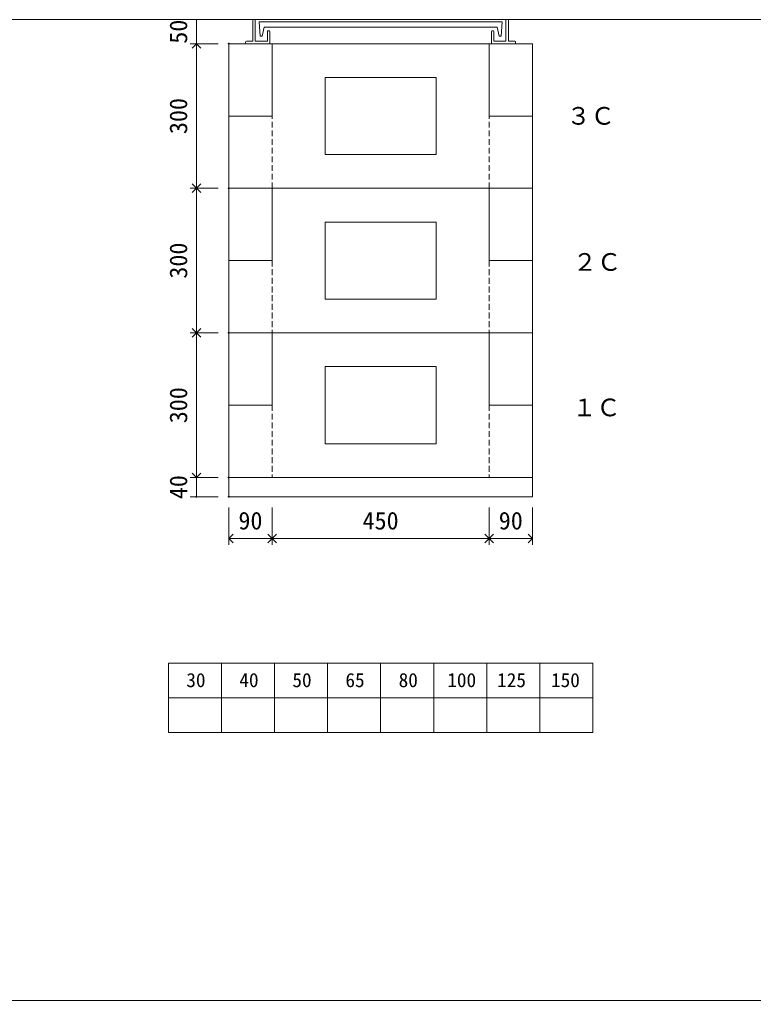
# Model space of a CAD drawing. Units: millimetres, scale not verified. Extents: x -4890 to 18490, y -2292 to 2292.
# Drawn here: x 1846 to 3368, y -1984 to 52 of the extents above; entities that cross this region are included whole.
import ezdxf
from ezdxf.enums import TextEntityAlignment as Align

# ---------------------------------------------------------------- set-up
doc = ezdxf.new("R2010")
doc.units = ezdxf.units.MM
doc.header["$LTSCALE"] = 10
doc.header["$PDMODE"] = 32
doc.header["$PDSIZE"] = 2
for name, pattern in [('DASHED1', [1.8, 1.2, -0.6]), ('USER2', [50.8, 31.75, -6.35, 6.35, -6.35]), ('USER5', [3.185, 0.01, -3.175])]:
    doc.linetypes.add(name, pattern=pattern)
for name, color, linetype, lineweight in [('0-1_Defpoints', 7, 'USER2', 5), ('0-2_waku', 7, 'Continuous', 18), ('0-3_gaikei', 7, 'Continuous', 18), ('0-4_kakure', 7, 'USER5', 18), ('0-5_sunpou', 7, 'Continuous', 5), ('0-9_uchigawa', 6, 'Continuous', 18), ('0-B_futa', 3, 'Continuous', 18), ('0-C_GL', 4, 'Continuous', 18), ('0-E_文字１', 150, 'USER2', 18)]:
    doc.layers.add(name, color=color, linetype=linetype, lineweight=lineweight)
doc.styles.add('ＭＳ ゴシック', font='')
doc.styles.get('ＭＳ ゴシック').set_extended_font_data('MS Gothic')

# ---------------------------------------------------------------- blocks, each defined once
blk = doc.blocks.new('_Open90')
at = {"layer": '0-5_sunpou'}
blk.add_line((0, 0), (-1, 0), dxfattribs=at)
blk.add_lwpolyline([(-0.5, 0.5), (0, 0), (-0.5, -0.5)], dxfattribs=at)
blk = doc.blocks.new('D59')
at = {"layer": '0-1_Defpoints'}
for p in [(3727.32, 1914.36), (3660.08, 1614.36), (3727.32, 1614.36)]:
    blk.add_point(p, dxfattribs=at)
at = {"layer": '0-5_sunpou'}
for p, q in [((3705.32, 1914.36), (3647.08, 1914.36)), ((3660.08, 1896.36), (3660.08, 1632.36)), ((3705.32, 1614.36), (3647.08, 1614.36))]:
    blk.add_line(p, q, dxfattribs=at)
at = {"layer": '0-5_sunpou', "xscale": 18, "yscale": 18}
for p, rotation in [((3660.08, 1914.36), 90), ((3660.08, 1614.36), 270)]:
    blk.add_blockref('_Open90', p, dxfattribs=dict(at, rotation=rotation))
at = {"layer": '0-5_sunpou', "style": 'ＭＳ ゴシック'}
blk.add_text('300', height=36.66, rotation=90, dxfattribs=at).set_placement((3652.08, 1726.86), align=Align.BOTTOM_LEFT)
blk = doc.blocks.new('D44')
at = {"layer": '0-1_Defpoints'}
for p in [(3727.32, 2214.36), (3660.08, 1914.36), (3727.32, 1914.36)]:
    blk.add_point(p, dxfattribs=at)
at = {"layer": '0-5_sunpou'}
for p, q in [((3705.32, 2214.36), (3647.08, 2214.36)), ((3660.08, 2196.36), (3660.08, 1932.36)), ((3705.32, 1914.36), (3647.08, 1914.36))]:
    blk.add_line(p, q, dxfattribs=at)
at = {"layer": '0-5_sunpou', "xscale": 18, "yscale": 18}
for p, rotation in [((3660.08, 2214.36), 90), ((3660.08, 1914.36), 270)]:
    blk.add_blockref('_Open90', p, dxfattribs=dict(at, rotation=rotation))
at = {"layer": '0-5_sunpou', "style": 'ＭＳ ゴシック'}
blk.add_text('300', height=36.66, rotation=90, dxfattribs=at).set_placement((3652.08, 2026.86), align=Align.BOTTOM_LEFT)
blk = doc.blocks.new('D54')
at = {"layer": '0-1_Defpoints'}
for p in [(3727.32, 1614.36), (3660.08, 1314.36), (3727.32, 1314.36)]:
    blk.add_point(p, dxfattribs=at)
at = {"layer": '0-5_sunpou'}
for p, q in [((3705.32, 1614.36), (3647.08, 1614.36)), ((3660.08, 1596.36), (3660.08, 1332.36)), ((3705.32, 1314.36), (3647.08, 1314.36))]:
    blk.add_line(p, q, dxfattribs=at)
at = {"layer": '0-5_sunpou', "xscale": 18, "yscale": 18}
for p, rotation in [((3660.08, 1614.36), 90), ((3660.08, 1314.36), 270)]:
    blk.add_blockref('_Open90', p, dxfattribs=dict(at, rotation=rotation))
at = {"layer": '0-5_sunpou', "style": 'ＭＳ ゴシック'}
blk.add_text('300', height=36.66, rotation=90, dxfattribs=at).set_placement((3652.08, 1426.86), align=Align.BOTTOM_LEFT)
blk = doc.blocks.new('D47')
at = {"layer": '0-1_Defpoints'}
for p in [(3727.32, 1314.36), (3660.08, 1274.36), (3727.32, 1274.36)]:
    blk.add_point(p, dxfattribs=at)
at = {"layer": '0-5_sunpou'}
for p, q in [((3705.32, 1314.36), (3647.08, 1314.36)), ((3660.08, 1314.36), (3660.08, 1274.36)), ((3705.32, 1274.36), (3647.08, 1274.36))]:
    blk.add_line(p, q, dxfattribs=at)
at = {"layer": '0-5_sunpou', "style": 'ＭＳ ゴシック'}
blk.add_text('40', height=36.66, rotation=90, dxfattribs=at).set_placement((3652.08, 1269.36), align=Align.BOTTOM_LEFT)

msp = doc.modelspace()

# ---------------------------------------------------------------- linework, layer by layer
at = {"layer": '0-2_waku'}
for p, q in [((2155, -1284), (2155, -1428)), ((2155, -1284), (2155, -1428)), ((2155, -1284), (2155, -1428)), ((2155, -1284), (2155, -1428)), ((2155, -1284), (3035, -1284)), ((2265, -1284), (2265, -1428)), ((2375, -1284), (2375, -1428)), ((2375, -1284), (2375, -1428)), ((2485, -1284), (2485, -1428)), ((2595, -1284), (2595, -1428)), ((2705, -1284), (2705, -1428)), ((2815, -1284), (2815, -1428)), ((2925, -1284), (2925, -1428)), ((3035, -1284), (3035, -1428)), ((2155, -1356), (3035, -1356)), ((2155, -1428), (3035, -1428)), ((-1230, -1983.5), (4890, -1983.5)), ((-1230, -1983.5), (4890, -1983.5)), ((-1230, -1983.5), (4890, -1983.5))]:
    msp.add_line(p, q, dxfattribs=at)
at = {"layer": '0-3_gaikei'}
for p, q in [((2280, 1.5), (2910, 1.5)), ((2280, 1.5), (2910, 1.5)), ((2280, 1.5), (2910, 1.5)), ((2280, 1.5), (2910, 1.5)), ((2280, 1.5), (2910, 1.5)), ((2280, 1.5), (2910, 1.5)), ((2280, 1.5), (2370, 1.5)), ((2280, -938.5), (2280, 1.5)), ((2360, 1.5), (2830, 1.5)), ((2360, 1.5), (2830, 1.5)), ((2370, 1.5), (2370, -148.5)), ((2820, 1.5), (2820, -148.5)), ((2820, 1.5), (2910, 1.5)), ((2910, -938.5), (2910, 1.5)), ((2910, -298.5), (2910, -138.5)), ((2280, -148.5), (2370, -148.5)), ((2820, -148.5), (2910, -148.5)), ((2280, -298.5), (2910, -298.5)), ((2280, -298.5), (2910, -298.5)), ((2280, -298.5), (2910, -298.5)), ((2360, -298.5), (2830, -298.5)), ((2360, -298.5), (2830, -298.5)), ((2370, -298.5), (2370, -448.5)), ((2280, -448.5), (2370, -448.5)), ((2280, -598.5), (2910, -598.5)), ((2280, -598.5), (2910, -598.5)), ((2280, -598.5), (2910, -598.5)), ((2280, -598.5), (2910, -598.5)), ((2370, -598.5), (2370, -748.5)), ((2820, -598.5), (2820, -748.5)), ((2280, -658.5), (2280, -938.5)), ((2910, -658.5), (2910, -938.5)), ((2280, -748.5), (2370, -748.5)), ((2820, -748.5), (2910, -748.5)), ((2280, -898.5), (2910, -898.5)), ((2280, -898.5), (2910, -898.5)), ((2280, -938.5), (2910, -938.5)), ((2280, -938.5), (2910, -938.5)), ((2280, -938.5), (2910, -938.5)), ((2280, -938.5), (2910, -938.5))]:
    msp.add_line(p, q, dxfattribs=at)
msp.add_lwpolyline([(2820, -298.5), (2820, -448.5), (2910, -448.5)], dxfattribs=at)
at = {"layer": '0-4_kakure', "linetype": 'DASHED1', "lineweight": 5}
for p, q in [((2370, -298.5), (2370, -148.5)), ((2820, -298.5), (2820, -148.5)), ((2370, -448.5), (2370, -598.5)), ((2820, -448.5), (2820, -598.5)), ((2370, -748.5), (2370, -898.5)), ((2820, -748.5), (2820, -898.5))]:
    msp.add_line(p, q, dxfattribs=at)
at = {"layer": '0-5_sunpou'}
for p, q in [((2258, 51.5), (2199.76, 51.5)), ((2212.76, 51.5), (2212.76, 1.5)), ((2258, 1.5), (2199.76, 1.5)), ((2258, 1.5), (2199.76, 1.5)), ((2280, -960.5), (2280, -1038.43)), ((2370, -960.5), (2370, -1038.43)), ((2370, -960.5), (2370, -1038.43)), ((2820, -960.5), (2820, -1038.43)), ((2820, -960.5), (2820, -1038.43)), ((2910, -960.5), (2910, -1038.43)), ((2298, -1025.43), (2352, -1025.43)), ((2388, -1025.43), (2802, -1025.43)), ((2838, -1025.43), (2892, -1025.43))]:
    msp.add_line(p, q, dxfattribs=at)
at = {"layer": '0-9_uchigawa'}
for p, q in [((2480, -68.5), (2710, -68.5)), ((2480, -228.5), (2480, -68.5)), ((2710, -228.5), (2710, -68.5)), ((2480, -228.5), (2710, -228.5)), ((2480, -528.5), (2480, -368.5)), ((2480, -368.5), (2710, -368.5)), ((2710, -528.5), (2710, -368.5)), ((2480, -528.5), (2710, -528.5)), ((2480, -828.5), (2480, -668.5)), ((2480, -668.5), (2710, -668.5)), ((2710, -828.5), (2710, -668.5)), ((2480, -828.5), (2710, -828.5))]:
    msp.add_line(p, q, dxfattribs=at)
at = {"layer": '0-B_futa'}
for p, q in [((2330, 49.5), (2330, 6.5)), ((2332, 51.5), (2335, 51.5)), ((2335, 51.5), (2335, 6.5)), ((2342.81, 47), (2847.14, 47)), ((2342.81, 47), (2345.3, 17)), ((2847.14, 47), (2844.89, 17)), ((2855, 51.5), (2855, 6.5)), ((2855, 51.5), (2858, 51.5)), ((2860, 49.5), (2860, 6.5)), ((2353.33, 36), (2349.01, 17)), ((2353.33, 36), (2836.67, 36)), ((2360, 26.5), (2360, 6.5)), ((2362, 28.5), (2363, 28.5)), ((2365, 26.5), (2365, 1.5)), ((2825, 26.5), (2825, 1.5)), ((2828, 28.5), (2827, 28.5)), ((2830, 26.5), (2830, 6.5)), ((2836.67, 36), (2840.98, 17)), ((2315, 4.5), (2315, 3.5)), ((2317, 6.5), (2330, 6.5)), ((2365, 1.5), (2317, 1.5)), ((2335, 6.5), (2360, 6.5)), ((2345.3, 17), (2349.01, 17)), ((2825, 1.5), (2873, 1.5)), ((2855, 6.5), (2830, 6.5)), ((2844.89, 17), (2840.98, 17)), ((2873, 6.5), (2860, 6.5)), ((2875, 4.5), (2875, 3.5))]:
    msp.add_line(p, q, dxfattribs=at)
for centre, start, end in [((2332, 49.5), 90, 180), ((2858, 49.5), 0, 90), ((2362, 26.5), 90, 180), ((2363, 26.5), 0, 90), ((2827, 26.5), 90, 180), ((2828, 26.5), 0, 90), ((2317, 4.5), 90, 180), ((2317, 3.5), 180, 270), ((2873, 4.5), 0, 90), ((2873, 3.5), 270, 0)]:
    msp.add_arc(centre, 2, start, end, dxfattribs=at)
at = {"layer": '0-C_GL'}
msp.add_line((-1230, 51.5), (4890, 51.5), dxfattribs=at)
msp.add_line((-1230, 51.5), (4890, 51.5), dxfattribs=at)

# ---------------------------------------------------------------- block references
at = {"layer": '0-5_sunpou'}
for name in ['D44', 'D59', 'D54', 'D47']:
    msp.add_blockref(name, (-1447.32, -2212.87), dxfattribs=at)
at = {"layer": '0-5_sunpou', "xscale": 18, "yscale": 18, "rotation": 180}
for p in [(2280, -1025.43), (2370, -1025.43), (2820, -1025.43)]:
    msp.add_blockref('_Open90', p, dxfattribs=at)
at = {"layer": '0-5_sunpou', "xscale": 18, "yscale": 18}
for p in [(2370, -1025.43), (2820, -1025.43), (2910, -1025.43)]:
    msp.add_blockref('_Open90', p, dxfattribs=at)

# ---------------------------------------------------------------- texts
at = {"layer": '0-5_sunpou', "style": 'ＭＳ ゴシック'}
msp.add_text('50', height=36.66, rotation=90, dxfattribs=at).set_placement((2204.76, 1.5), align=Align.BOTTOM_LEFT)
for s, p in [('90', (2300, -1017.43)), ('450', (2557.5, -1017.43)), ('90', (2840, -1017.43))]:
    msp.add_text(s, height=36.66, dxfattribs=at).set_placement(p, align=Align.BOTTOM_LEFT)
at = {"layer": '0-E_文字１', "color": 7, "style": 'ＭＳ ゴシック'}
for s, height, p in [('３Ｃ', 36.66, (2980.58, -177.53)), ('２Ｃ', 36.66, (2993.82, -480.7)), ('１Ｃ', 36.66, (2992.5, -782.56)), ('30', 29.33, (2191.93, -1342.37)), ('40', 29.33, (2301.93, -1342.37)), ('50', 29.33, (2411.93, -1342.37)), ('65', 29.33, (2521.93, -1342.37)), ('80', 29.33, (2632.34, -1342.37)), ('100', 29.33, (2733.21, -1342.37)), ('125', 29.33, (2836.6, -1342.37)), ('150', 29.33, (2948.36, -1342.37))]:
    msp.add_text(s, height=height, dxfattribs=at).set_placement(p, align=Align.BOTTOM_LEFT)

doc.saveas('drawing.dxf')
